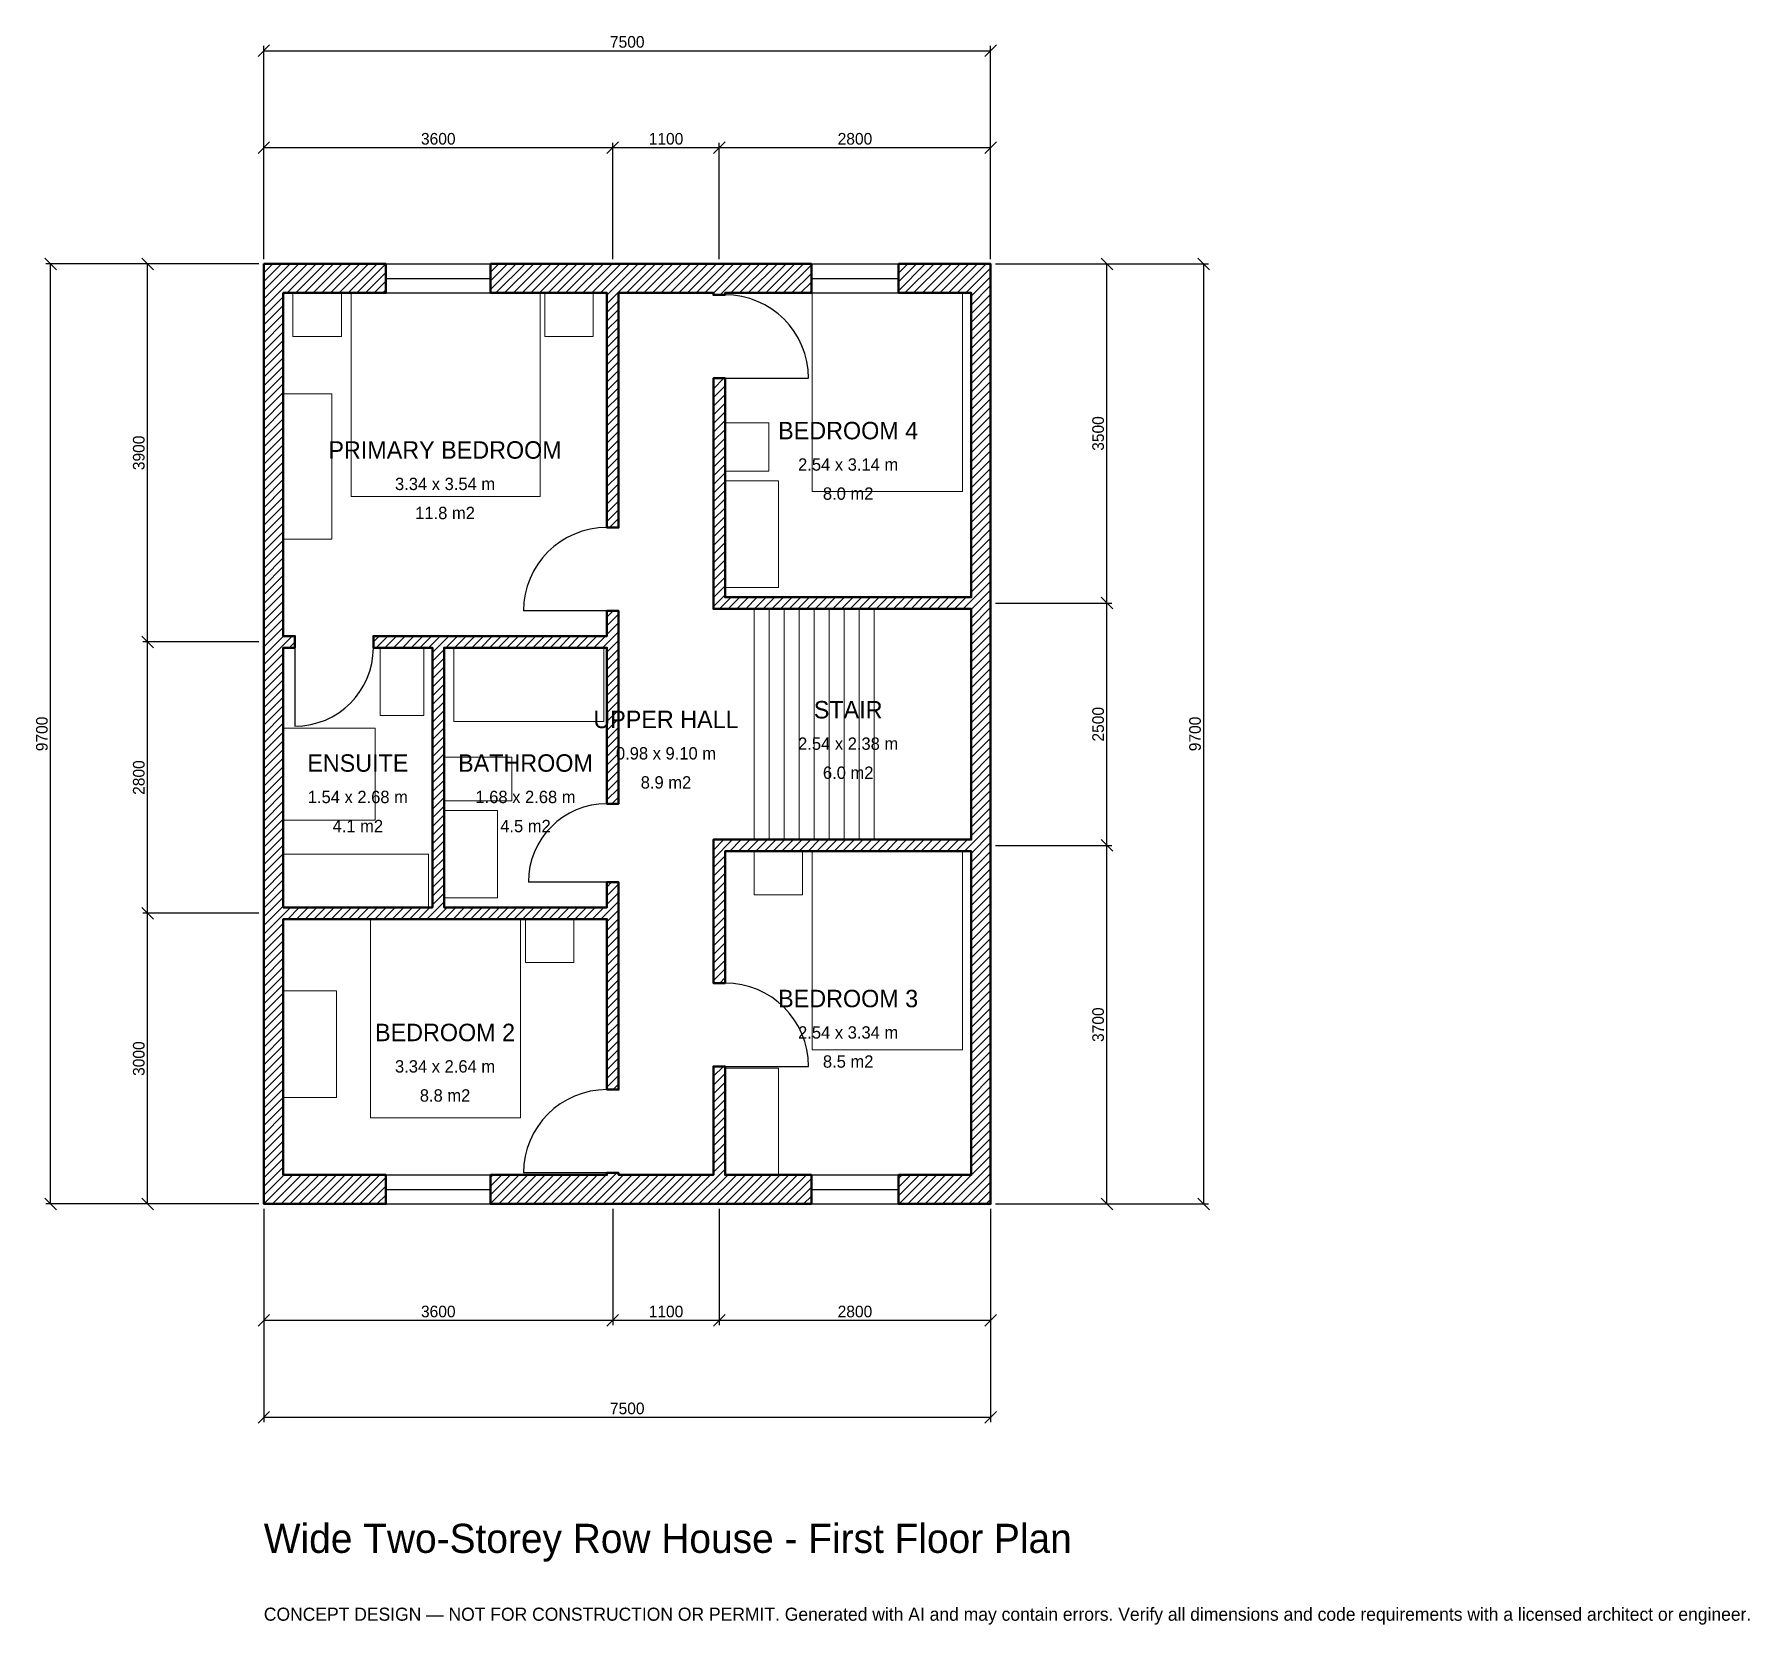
# Model space of a CAD drawing. Header units: millimetres. Extents: x -2369 to 15333, y -4341 to 12069.
import ezdxf
from ezdxf.enums import TextEntityAlignment as Align

# ---------------------------------------------------------------- set-up
doc = ezdxf.new("R2010")
doc.units = ezdxf.units.MM
for name, color, linetype, lineweight in [('A-ANNO-DIMS', 1, 'Continuous', 13), ('A-ANNO-TEXT', 7, 'Continuous', 18), ('A-AREA-IDEN', 7, 'Continuous', 18), ('A-DOOR', 2, 'Continuous', 25), ('A-FLOR-FIXT', 9, 'Continuous', 13), ('A-FLOR-STRS', 3, 'Continuous', 18), ('A-FURN', 9, 'Continuous', 13), ('A-GLAZ', 4, 'Continuous', 25), ('A-WALL', 7, 'Continuous', 50), ('A-WALL-PATT', 8, 'Continuous', 13)]:
    doc.layers.add(name, color=color, linetype=linetype, lineweight=lineweight)
doc.dimstyles.new('PLAN', dxfattribs={"dimtxt": 120, "dimasz": 80, "dimexe": 50, "dimexo": 50, "dimgap": 30, "dimtad": 1, "dimdec": 0, "dimtsz": 60, "dimcen": 2.5, "dimclrd": 1, "dimclre": 1, "dimazin": 3, "dimtfac": 1, "dimtmove": 0, "dimatfit": 3})

msp = doc.modelspace()

# ---------------------------------------------------------------- hatches: boundary and pattern name
at = {"layer": 'A-WALL-PATT'}
h = msp.add_hatch(dxfattribs=at)
h.set_pattern_fill('ANSI31', color=8, scale=20)
h.paths.add_polyline_path([(-0.001, 0), (-0.001, 0), (-0.001, 300), (0, 300), (0, 2900), (0, 2940), (-0.001, 2940), (-0.001, 3060), (0, 3060), (0, 3100), (0, 5700), (0, 5740), (-0.001, 5740), (-0.001, 5860), (0, 5860), (0, 5900), (0, 9400), (-0.001, 9400), (-0.001, 9700), (0, 9700), (0, 9700.001), (0, 9700.001), (200, 9700.001), (200, 9700), (1260, 9700), (1260, 9400), (200, 9400), (200, 5900), (200, 5860), (320, 5860), (320, 5740), (200, 5740), (200, 5700), (200, 3100), (200, 3060), (1740, 3060), (1740, 5740), (1130, 5740), (1130, 5860), (1740, 5860), (1860, 5860), (3540, 5860), (3540, 6120), (3660, 6120), (3660, 5860), (3660, 5740), (3660, 4130), (3540, 4130), (3540, 5740), (1860, 5740), (1860, 3060), (3540, 3060), (3540, 3320), (3660, 3320), (3660, 3060), (3660, 2940), (3660, 1180), (3540, 1180), (3540, 2940), (1860, 2940), (1740, 2940), (200, 2940), (200, 2900), (200, 300), (1260, 300), (1260, 0), (200, 0), (200, -0.001), (0, -0.001), (0, -0.001), (0, 0), (-0.001, 0)])
h.paths.add_polyline_path([(3450, 9700), (3540, 9700), (3540, 9700.001), (3660, 9700.001), (3660, 9700), (3750, 9700), (4550, 9700), (4640, 9700), (4640, 9700.001), (4760, 9700.001), (4760, 9700), (4850, 9700), (5650, 9700), (5650, 9400), (4850, 9400), (4760, 9400), (4760, 9380), (4640, 9380), (4640, 9400), (4550, 9400), (3750, 9400), (3660, 9400), (3660, 6980), (3540, 6980), (3540, 9400), (3450, 9400), (2340, 9400), (2340, 9700), (3450, 9700)])
h.paths.add_polyline_path([(7300, 9700), (7300, 9700.001), (7500, 9700.001), (7500, 9700), (7500.001, 9700), (7500.001, 9400), (7500, 9400), (7500, 6300), (7500, 6260), (7500.001, 6260), (7500.001, 6140), (7500, 6140), (7500, 6100), (7500, 3800), (7500, 3760), (7500.001, 3760), (7500.001, 3640), (7500, 3640), (7500, 3600), (7500, 300), (7500.001, 300), (7500.001, 0), (7500.001, 0), (7500, 0), (7500, -0.001), (7300, -0.001), (7300, 0), (6550, 0), (6550, 300), (7300, 300), (7300, 3600), (7300, 3640), (4760, 3640), (4760, 2280), (4640, 2280), (4640, 3640), (4640, 3760), (4760, 3760), (7300, 3760), (7300, 3800), (7300, 6100), (7300, 6140), (4760, 6140), (4640, 6140), (4640, 6260), (4640, 8520), (4760, 8520), (4760, 6260), (7300, 6260), (7300, 6300), (7300, 9400), (6550, 9400), (6550, 9700), (7300, 9700)])
h.paths.add_polyline_path([(4850, 0), (4760, 0), (4760, -0.001), (4640, -0.001), (4640, 0), (4550, 0), (3750, 0), (3660, 0), (3660, -0.001), (3540, -0.001), (3540, 0), (3450, 0), (2340, 0), (2340, 300), (3450, 300), (3540, 300), (3540, 320), (3660, 320), (3660, 300), (3750, 300), (4550, 300), (4640, 300), (4640, 1420), (4760, 1420), (4760, 300), (4850, 300), (5650, 300), (5650, 0), (4850, 0)])

# ---------------------------------------------------------------- linework, layer by layer
at = {"layer": 'A-DOOR'}
for p, q in [((4760, 8520), (5620, 8520)), ((3540, 6120), (2680, 6120)), ((320, 5740), (320, 4930)), ((3540, 3320), (2730, 3320)), ((4760, 1420), (5620, 1420)), ((3540, 320), (2680, 320))]:
    msp.add_line(p, q, dxfattribs=at)
for centre, radius, start, end in [((4760, 8520), 860, 0, 90), ((3540, 6120), 860, 90, 180), ((320, 5740), 810, 270, 360), ((3540, 3320), 810, 90, 180), ((4760, 1420), 860, 0, 90), ((3540, 320), 860, 90, 180)]:
    msp.add_arc(centre, radius, start, end, dxfattribs=at)
at = {"layer": 'A-FLOR-FIXT'}
for points in [[(1200, 5040), (1650, 5040), (1650, 5740), (1200, 5740)], [(1960, 4980), (3510, 4980), (3510, 5740), (1960, 5740)], [(200, 3960), (1150, 3960), (1150, 4910), (200, 4910)], [(1860, 4160), (2560, 4160), (2560, 4610), (1860, 4610)], [(1860, 3160), (2410, 3160), (2410, 4060), (1860, 4060)], [(200, 3060), (1700, 3060), (1700, 3610), (200, 3610)]]:
    msp.add_lwpolyline(points, close=True, dxfattribs=at)
at = {"layer": 'A-FLOR-STRS'}
for p, q in [((5060, 3760), (5060, 6140)), ((5215, 3760), (5215, 6140)), ((5370, 3760), (5370, 6140)), ((5525, 3760), (5525, 6140)), ((5680, 3760), (5680, 6140)), ((5835, 3760), (5835, 6140)), ((5990, 3760), (5990, 6140)), ((6145, 3760), (6145, 6140)), ((6300, 3760), (6300, 6140))]:
    msp.add_line(p, q, dxfattribs=at)
at = {"layer": 'A-FURN'}
for points in [[(300, 8950), (800, 8950), (800, 9400), (300, 9400)], [(900, 7300), (2850, 7300), (2850, 9400), (900, 9400)], [(2900, 8950), (3400, 8950), (3400, 9400), (2900, 9400)], [(5660, 7350), (7210, 7350), (7210, 9400), (5660, 9400)], [(200, 6860), (700, 6860), (700, 8360), (200, 8360)], [(4760, 7560), (5210, 7560), (5210, 8060), (4760, 8060)], [(4760, 6360), (5310, 6360), (5310, 7460), (4760, 7460)], [(5060, 3190), (5560, 3190), (5560, 3640), (5060, 3640)], [(5660, 1590), (7210, 1590), (7210, 3640), (5660, 3640)], [(1100, 890), (2650, 890), (2650, 2940), (1100, 2940)], [(2700, 2490), (3200, 2490), (3200, 2940), (2700, 2940)], [(200, 1100), (750, 1100), (750, 2200), (200, 2200)], [(4760, 300), (5310, 300), (5310, 1400), (4760, 1400)]]:
    msp.add_lwpolyline(points, close=True, dxfattribs=at)
at = {"layer": 'A-GLAZ'}
for p, q in [((1260, 9700), (2340, 9700)), ((5650, 9700), (6550, 9700)), ((1260, 9550), (2340, 9550)), ((1260, 9400), (2340, 9400)), ((5650, 9550), (6550, 9550)), ((5650, 9400), (6550, 9400)), ((1260, 300), (2340, 300)), ((5650, 300), (6550, 300)), ((1260, 150), (2340, 150)), ((1260, 0), (2340, 0)), ((5650, 150), (6550, 150)), ((5650, 0), (6550, 0))]:
    msp.add_line(p, q, dxfattribs=at)
at = {"layer": 'A-WALL'}
for points in [[(-0.001, 0), (-0.001, 0), (-0.001, 300), (0, 300), (0, 2900), (0, 2940), (-0.001, 2940), (-0.001, 3060), (0, 3060), (0, 3100), (0, 5700), (0, 5740), (-0.001, 5740), (-0.001, 5860), (0, 5860), (0, 5900), (0, 9400), (-0.001, 9400), (-0.001, 9700), (0, 9700), (0, 9700.001), (0, 9700.001), (200, 9700.001), (200, 9700), (1260, 9700), (1260, 9400), (200, 9400), (200, 5900), (200, 5860), (320, 5860), (320, 5740), (200, 5740), (200, 5700), (200, 3100), (200, 3060), (1740, 3060), (1740, 5740), (1130, 5740), (1130, 5860), (1740, 5860), (1860, 5860), (3540, 5860), (3540, 6120), (3660, 6120), (3660, 5860), (3660, 5740), (3660, 4130), (3540, 4130), (3540, 5740), (1860, 5740), (1860, 3060), (3540, 3060), (3540, 3320), (3660, 3320), (3660, 3060), (3660, 2940), (3660, 1180), (3540, 1180), (3540, 2940), (1860, 2940), (1740, 2940), (200, 2940), (200, 2900), (200, 300), (1260, 300), (1260, 0), (200, 0), (200, -0.001), (0, -0.001), (0, -0.001), (0, 0), (-0.001, 0)], [(3450, 9700), (3540, 9700), (3540, 9700.001), (3660, 9700.001), (3660, 9700), (3750, 9700), (4550, 9700), (4640, 9700), (4640, 9700.001), (4760, 9700.001), (4760, 9700), (4850, 9700), (5650, 9700), (5650, 9400), (4850, 9400), (4760, 9400), (4760, 9380), (4640, 9380), (4640, 9400), (4550, 9400), (3750, 9400), (3660, 9400), (3660, 6980), (3540, 6980), (3540, 9400), (3450, 9400), (2340, 9400), (2340, 9700), (3450, 9700)], [(7300, 9700), (7300, 9700.001), (7500, 9700.001), (7500, 9700), (7500.001, 9700), (7500.001, 9400), (7500, 9400), (7500, 6300), (7500, 6260), (7500.001, 6260), (7500.001, 6140), (7500, 6140), (7500, 6100), (7500, 3800), (7500, 3760), (7500.001, 3760), (7500.001, 3640), (7500, 3640), (7500, 3600), (7500, 300), (7500.001, 300), (7500.001, 0), (7500.001, 0), (7500, 0), (7500, -0.001), (7300, -0.001), (7300, 0), (6550, 0), (6550, 300), (7300, 300), (7300, 3600), (7300, 3640), (4760, 3640), (4760, 2280), (4640, 2280), (4640, 3640), (4640, 3760), (4760, 3760), (7300, 3760), (7300, 3800), (7300, 6100), (7300, 6140), (4760, 6140), (4640, 6140), (4640, 6260), (4640, 8520), (4760, 8520), (4760, 6260), (7300, 6260), (7300, 6300), (7300, 9400), (6550, 9400), (6550, 9700), (7300, 9700)], [(4850, 0), (4760, 0), (4760, -0.001), (4640, -0.001), (4640, 0), (4550, 0), (3750, 0), (3660, 0), (3660, -0.001), (3540, -0.001), (3540, 0), (3450, 0), (2340, 0), (2340, 300), (3450, 300), (3540, 300), (3540, 320), (3660, 320), (3660, 300), (3750, 300), (4550, 300), (4640, 300), (4640, 1420), (4760, 1420), (4760, 300), (4850, 300), (5650, 300), (5650, 0), (4850, 0)]]:
    msp.add_lwpolyline(points, close=True, dxfattribs=at)

# ---------------------------------------------------------------- texts
at = {"layer": 'A-ANNO-TEXT'}
for s, height, p in [('Wide Two-Storey Row House - First Floor Plan', 300, (0, -3600)), ('CONCEPT DESIGN — NOT FOR CONSTRUCTION OR PERMIT. Generated with AI and may contain errors. Verify all dimensions and code requirements with a licensed architect or engineer.', 135, (0, -4300))]:
    msp.add_text(s, height=height, dxfattribs=at).set_placement(p)
at = {"layer": 'A-AREA-IDEN'}
for s, height, p in [('BEDROOM 4', 180, (6030, 7980)), ('PRIMARY BEDROOM', 180, (1870, 7780)), ('2.54 x 3.14 m', 127.5, (6030, 7630)), ('3.34 x 3.54 m', 127.5, (1870, 7430)), ('8.0 m2', 127.5, (6030, 7330)), ('11.8 m2', 127.5, (1870, 7130)), ('STAIR', 180, (6030, 5100)), ('UPPER HALL', 180, (4150, 5000)), ('2.54 x 2.38 m', 127.5, (6030, 4750)), ('ENSUITE', 180, (970, 4550)), ('BATHROOM', 180, (2700, 4550)), ('0.98 x 9.10 m', 127.5, (4150, 4650)), ('6.0 m2', 127.5, (6030, 4450)), ('1.54 x 2.68 m', 127.5, (970, 4200)), ('1.68 x 2.68 m', 127.5, (2700, 4200)), ('8.9 m2', 127.5, (4150, 4350)), ('4.1 m2', 127.5, (970, 3900)), ('4.5 m2', 127.5, (2700, 3900)), ('BEDROOM 3', 180, (6030, 2120)), ('BEDROOM 2', 180, (1870, 1770)), ('2.54 x 3.34 m', 127.5, (6030, 1770)), ('3.34 x 2.64 m', 127.5, (1870, 1420)), ('8.5 m2', 127.5, (6030, 1470)), ('8.8 m2', 127.5, (1870, 1120))]:
    msp.add_text(s, height=height, dxfattribs=at).set_placement(p, align=Align.MIDDLE_CENTER)

# ---------------------------------------------------------------- dimensions: what is measured, and where the dimension line sits
at = {"layer": 'A-ANNO-DIMS'}
for base, p1, p2, text in [((0, 11900), (0, 9700), (7500, 9700), '7500'), ((0, 10900), (0, 9700), (3600, 9700), '3600'), ((3600, 10900), (3600, 9700), (4700, 9700), '1100'), ((4700, 10900), (4700, 9700), (7500, 9700), '2800'), ((0, -1200), (0, 0), (3600, 0), '3600'), ((0, -2200), (0, 0), (7500, 0), '7500'), ((3600, -1200), (3600, 0), (4700, 0), '1100'), ((4700, -1200), (4700, 0), (7500, 0), '2800')]:
    msp.add_linear_dim(base=base, p1=p1, p2=p2, text=text, dimstyle='PLAN', dxfattribs=at).render()
for base, p1, p2, text in [((-2200, 0), (0, 0), (0, 9700), '9700'), ((-1200, 5800), (0, 5800), (0, 9700), '3900'), ((8700, 6200), (7500, 6200), (7500, 9700), '3500'), ((9700, 0), (7500, 0), (7500, 9700), '9700'), ((8700, 3700), (7500, 3700), (7500, 6200), '2500'), ((-1200, 3000), (0, 3000), (0, 5800), '2800'), ((8700, 0), (7500, 0), (7500, 3700), '3700'), ((-1200, 0), (0, 0), (0, 3000), '3000')]:
    msp.add_linear_dim(base=base, p1=p1, p2=p2, angle=90, text=text, dimstyle='PLAN', dxfattribs=at).render()

doc.saveas('drawing.dxf')
